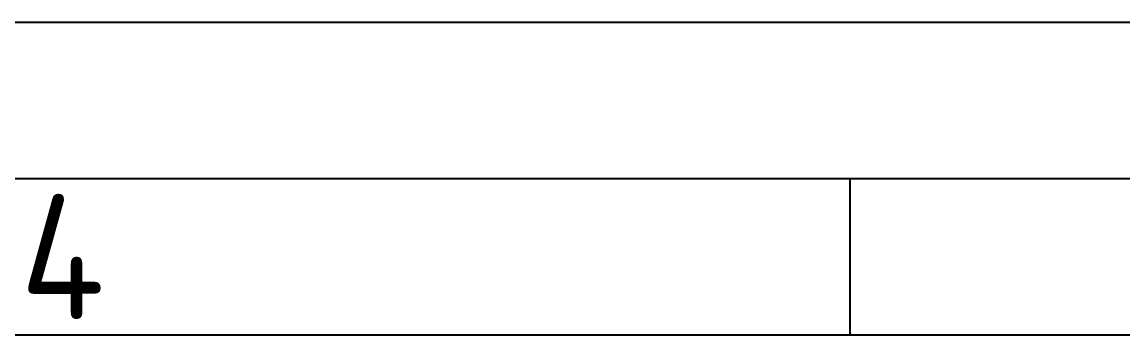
# Model space of a CAD drawing. Extents: x -1190 to 1093, y 0 to 939.
# Drawn here: x 458.9 to 546.8, y 717.5 to 742.5 of the extents above; entities that cross this region are included whole.
import ezdxf

# ---------------------------------------------------------------- set-up
doc = ezdxf.new("R2010")
doc.units = 0
doc.header["$LTSCALE"] = 2.5
doc.layers.add('AM_0', color=7, linetype='CONTINUOUS')
doc.layers.add('AM_BOR', color=7, linetype='CONTINUOUS')
doc.styles.get("Standard").update_dxf_attribs({"font": 'ISOCP.SHX'})

# ---------------------------------------------------------------- blocks, each defined once
blk = doc.blocks.new('GEN_A3')
at = {"layer": 'AM_0'}
blk.add_line((5, 292), (415, 292), dxfattribs=at)
at = {"layer": 'AM_BOR', "color": 1}
for p, q in [((0, 297), (420, 297)), ((210, 292), (210, 287)), ((10, 287), (410, 287))]:
    blk.add_line(p, q, dxfattribs=at)
blk.add_text('4', height=4, dxfattribs=at).set_placement((183.5, 287.5))

msp = doc.modelspace()

# ---------------------------------------------------------------- block references
at = {"layer": 'AM_0', "xscale": 2.5, "yscale": 2.5, "zscale": 2.5}
msp.add_blockref('GEN_A3', (0, 0), dxfattribs=at)

doc.saveas('drawing.dxf')
